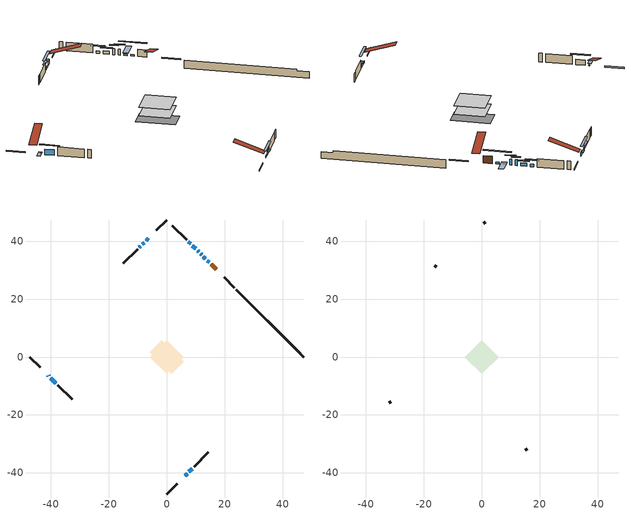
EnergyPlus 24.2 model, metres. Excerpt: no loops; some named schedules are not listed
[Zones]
conditioned space
 floor adiabatic (AdiabaticFloorConstruction): -5.79,0 0,5.79 5.79,0 0,-5.79 z0.61
 floor foundation (Slab1 construction): -5.82,1.71 -1.71,5.82 5.82,-1.71 1.71,-5.82 z-1.73
 wall outside (RimJoist1 construction): 0,-47.3 3.56,-43.74 / -47.3,0 -43.74,-3.56 / 0,47.3 -3.56,43.74 / 23.37,23.93 19.81,27.49 z0.61:0.91
 wall outside (AdiabaticWallConstruction 1): 17.01,30.29 15.29,32.01 z0.61:2.64
 wall outside (AdiabaticWallConstruction): -40.95,-6.36 -40.69,-6.61 z0.61:0.96; -6.36,40.94 -7.13,40.17 z0.61:1.65; 6.36,-40.94 7.01,-40.29 / 14.64,32.67 13.99,33.32 / 13.33,33.97 12.68,34.62 / -7.79,39.52 -8.44,38.87 z0.61:1.07; -9.09,38.21 -9.42,37.89 z0.61:1.53; 12.03,35.27 11.67,35.64 / 11.01,36.29 10.65,36.65 z0.61:2.24; -40.04,-7.27 -38.26,-9.04 z0.61:2.11; 7.66,-39.64 8.8,-38.51 / 10,37.31 8.86,38.44 z0.61:1.45; 8.21,39.1 7.5,39.8 z0.61:1.3
 wall outside (Wall1 construction): 9.45,-37.85 14.38,-32.92 / -37.6,-9.7 -32.68,-14.63 / -10.07,37.23 -15,32.3 / 6.85,40.45 1.92,45.38 z0.61:3.05
 wall foundation (FoundationWall1 construction): 24.03,23.28,-1.73 24.03,23.28,0.61 44.98,2.33,0.61 44.98,2.33,0.1 47.3,0,0.1 47.3,0,-1.73
 window (WindowConstruction 5): -40.94,-6.36 -40.7,-6.61 z0.61:0.96
 window (WindowConstruction 4): -6.36,40.94 -7.13,40.17 z0.61:1.65
 window (WindowConstruction 9): 6.36,-40.94 7.01,-40.3 z0.61:1.07
 window (WindowConstruction 10): 14.64,32.67 13.99,33.32 z0.61:1.07
 window (WindowConstruction 11): 13.33,33.97 12.69,34.62 z0.61:1.07
 window (WindowConstruction 12): -7.79,39.51 -8.44,38.87 z0.61:1.07
 window (WindowConstruction 6): -9.09,38.21 -9.42,37.89 z0.61:1.52
 window (WindowConstruction 7): 12.03,35.28 11.67,35.64 z0.61:2.23
 window (WindowConstruction 8): 11.01,36.29 10.65,36.65 z0.61:2.23
 window (WindowConstruction): -40.04,-7.27 -38.26,-9.04 z0.61:2.11
 window (WindowConstruction 1): 7.66,-39.64 8.8,-38.51 z0.61:1.45
 window (WindowConstruction 2): 9.99,37.31 8.86,38.44 z0.61:1.45
 window (WindowConstruction 3): 8.21,39.1 7.51,39.8 z0.61:1.3
 door (Door): 17.01,30.29 15.29,32.01 z0.61:2.64
 ceiling adiabatic (AdiabaticFloorConstruction): 0,-5.79 5.79,0 0,5.79 -5.79,0 z0.61
attic - vented
 floor to conditioned space (Floor1 construction Reversed): -5.79,0 0,5.79 5.79,0 0,-5.79 z3.05
 wall outside (Wall2 construction): 15.04,-32.27 15.65,-31.66 / -32.02,-15.28 -31.41,-15.89 / -15.66,31.65 -16.27,31.04 / 1.27,46.04 0.66,46.65 z0.61:3.05
 roof outside (Roof1 construction): 5.7,-41.6,3.05 0.06,-35.96,5.71 -1.42,-37.45,5.71 4.22,-43.09,3.05; -41.6,-5.7,3.05 -35.96,-0.06,5.71 -37.45,1.42,5.71 -43.09,-4.22,3.05; -5.7,41.6,3.05 -0.06,35.96,5.71 1.42,37.45,5.71 -4.22,43.09,3.05; 17.67,29.64,3.05 12.03,24,5.71 13.51,22.51,5.71 19.15,28.15,3.05
shading: -40.48,-6.82 -41.15,-6.15 -43.09,-8.09 -42.42,-8.76 z1.26; -7.24,40.07 -6.26,41.05 -6.69,41.48 -7.67,40.5 z1.8; 8.95,-38.36 4.42,-42.88 4.85,-43.31 9.38,-38.79 z3.81; 11.62,35.68 17,30.3 17.44,30.73 12.05,36.11 z4.42; 12.47,34.83 13.54,33.76 16.77,36.99 15.7,38.06 z1.37; -10.37,36.93 -5.85,41.45 -6.28,41.88 -10.8,37.36 z3.81; -10.17,37.13 -8.34,38.97 -8.77,39.4 -10.6,37.56 z2.59; 10.81,36.5 12.89,34.41 13.32,34.84 11.24,36.93 z3.45; 10.01,37.3 11.66,35.65 12.09,36.08 10.44,37.73 z3.15; -37.29,-10.01 -41.01,-6.3 -41.44,-6.73 -37.72,-10.44 z3.48; 8.9,-38.4 7.56,-39.74 7.99,-40.18 9.33,-38.83 z1.6; 8.33,38.98 10.53,36.77 10.96,37.2 8.76,39.41 z2.21; 6.54,40.77 9.17,38.13 9.6,38.56 6.97,41.2 z2.66
[Building]
Building 1: Terrain=Suburbs
[Site:Location]
Edmonton Intl AP_AB: Latitude {deg}=53.31; Longitude {deg}=-113.58; Time Zone {hr}=-7; Elevation {m}=723; Keep Site Location Information=Yes
[Site:GroundTemperature:Shallow]
-1.56185, -3.61833, -3.78302, -2.80711, 1.11059, 5.01004, 8.39065, 10.5322, 10.7141, 8.97234, 5.67794, 1.89811
[Site:WaterMainsTemperature]
Calculation Method=Schedule; Temperature Schedule=mains temperature schedule
[Material] Roughness=Rough; Thermal Absorptance=0.9
Name | Thickness {m} | Conductivity {W/m-K} | Density {kg/m3} | Specific Heat {J/kg-K} | Solar Absorptance | Visible Absorptance
asphalt or fiberglass shingles | 0.00635 | 0.162714 | 1121.4 | 1465.45 | 0.4 | 0.4
ceiling loosefill ins | 0.0846667 | 0.0480833 | 16.02 | 1046.75 | 0.7 | 0.7
ceiling stud and cavity | 0.1397 | 0.106636 | 65.682 | 1177.47 | 0.7 | 0.7
concrete 4.0 in. | 0.1016 | 1.803125 | 2242.8 | 837.4 | 0.7 | 0.7
concrete 8.0 in. | 0.2032 | 1.803125 | 2242.8 | 837.4 | 0.7 | 0.7
door material | 0.04445 | 0.0451087 | 512.64 | 1214.23 | 0.7 | 0.7
exterior vertical ins | 0.0451399 | 0.029427 | 32.04 | 1214.23 | 0.7 | 0.7
floor covering | 0.0127 | 0.0433444 | 54.468 | 1339.84 | 0.6 | 0.6
floor rigid ins; wall rigid ins | 0.512978 | 0.029427 | 32.04 | 1214.23 | 0.7 | 0.7
floor stud and cavity | 0.1397 | 1.75129 | 37.0049 | 1207.88 | 0.7 | 0.7
furniture material conditioned space 1 | 0.1524 | 0.115458 | 640.8 | 1214.23 | 0.6 | 0.6
gypsum board | 0.0127 | 0.160291 | 801 | 837.4 | 0.6 | 0.6
gypsum board 1 | 0.0127 | 0.160291 | 801 | 837.4 | 0.7 | 0.7
osb sheathing 0.5 in. | 0.0127 | 0.115458 | 512.64 | 1214.23 | 0.7 | 0.7
osb sheathing 0.75 in. | 0.01905 | 0.115458 | 512.64 | 1214.23 | 0.7 | 0.7
rim joist stud and cavity | 0.0508 | 24.0425 | 6.31874 | 1174.65 | 0.6 | 0.6
wall stud and cavity | 0.1397 | 0.0935595 | 139.0536 | 1170.24 | 0.7 | 0.7
wall stud and cavity 1 | 0.0889 | 6.1454 | 50.32683 | 1063.81 | 0.6 | 0.6
wall stud and cavity 2 | 0.0889 | 0.380278 | 52.3479 | 1209.89 | 0.7 | 0.7
wall stud and cavity 3 | 0.0889 | 0.391764 | 83.0341 | 1211.67 | 0.7 | 0.7
wood siding | 0.0254 | 0.102417 | 544.68 | 1172.36 | 0.4 | 0.4
wood siding 1 | 0.00254 | 0.102417 | 544.68 | 1172.36 | 0.4 | 0.4
wood siding 2; wood siding 3; wood siding 4 | 0.0254 | 0.102417 | 544.68 | 1172.36 | 0.7 | 0.7
[WindowMaterial:SimpleGlazingSystem]
Name | U-Factor {W/m2-K} | Solar Heat Gain Coefficient
WindowMaterial | 1.38941 | 0.55
WindowMaterial 1 | 1.51205 | 0.49
WindowMaterial 2 | 1.60631 | 0.44
WindowMaterial 3 | 1.5183 | 0.49
WindowMaterial 4 | 2.13266 | 0.43
WindowMaterial 5 | 2.15764 | 0.43
WindowMaterial 6 | 1.96232 | 0.57
WindowMaterial 7 | 2.23884 | 0.39
[Construction]
AdiabaticFloorConstruction: floor stud and cavity, floor rigid ins, osb sheathing 0.75 in., floor covering
AdiabaticWallConstruction: wood siding 3, wall rigid ins, wall stud and cavity 2, gypsum board
AdiabaticWallConstruction 1: wood siding 4, wall rigid ins, wall stud and cavity 2, gypsum board
Door: door material
Floor1 construction Reversed: gypsum board, ceiling stud and cavity, ceiling loosefill ins
FoundationWall1 construction: concrete 8.0 in., gypsum board 1
furniture construction conditioned space 1: furniture material conditioned space 1
PartitionWallConstruction: gypsum board, wall stud and cavity 3, gypsum board
RimJoist1 construction: wood siding 2, rim joist stud and cavity
Roof1 construction: asphalt or fiberglass shingles
Slab1 construction: concrete 4.0 in.
Wall1 construction: wood siding, osb sheathing 0.5 in., wall stud and cavity, gypsum board
Wall2 construction: wood siding 1, wall stud and cavity 1
WindowConstruction: WindowMaterial
WindowConstruction 1; WindowConstruction 2: WindowMaterial 1
WindowConstruction 10; WindowConstruction 11; WindowConstruction 12; WindowConstruction 9: WindowMaterial 7
WindowConstruction 3: WindowMaterial 2
WindowConstruction 4: WindowMaterial 3
WindowConstruction 5: WindowMaterial 4
WindowConstruction 6: WindowMaterial 5
WindowConstruction 7; WindowConstruction 8: WindowMaterial 6
[Zone] Multiplier=1; Part of Total Floor Area=Yes
Name | Volume {m3}
attic - vented | 28.956
conditioned space | 320.5
[Space]
Name | Zone | Volume {m3}
attic - vented 1 | attic - vented | 28.956
conditioned space 1 | conditioned space | 320.5
[ZoneInfiltration:EffectiveLeakageArea]
infil attic - vented 1: Zone or Space=attic - vented 1; Schedule=Always On Discrete; Effective Air Leakage Area {cm2}=2333.22; Stack Coefficient=0.000354472; Wind Coefficient=1.27207e-05
[ZoneMixing]
whole house fan mix: Zone or Space=attic - vented; Schedule=Always On Continuous; Design Flow Rate Calculation Method=Flow/Zone; Design Flow Rate {m3/s}=0; Source Zone or Space=conditioned space
[SurfaceProperty:ExposedFoundationPerimeter]
Slab1: Exposed Perimeter Calculation Method=TotalExposedPerimeter; Total Exposed Perimeter {m}=32.918
[InternalMass] Zone or ZoneList=conditioned space; Space or SpaceList=conditioned space 1
Name | Construction | Surface Area {m2}
furniture mass conditioned space 1 | furniture construction conditioned space 1 | 51.6002
partition wall mass | PartitionWallConstruction | 129.001
[Lights]
interior lighting: Zone or ZoneList or Space or SpaceList=conditioned space 1; Schedule=interior lighting schedule; Design Level Calculation Method=LightingLevel; Lighting Level {W}=343.2; Return Air Fraction=0; Fraction Radiant=0.6; Fraction Visible=0.2; Fraction Replaceable=1
[People]
occupants: Zone or ZoneList or Space or SpaceList=conditioned space 1; Number of People Schedule=occupants schedule; Number of People Calculation Method=People; Number of People=3; Fraction Radiant=0.314171; Sensible Heat Fraction=0.56303; Activity Level Schedule=occupants activity schedule; Carbon Dioxide Generation Rate {m3/s-W}=0; Enable ASHRAE 55 Comfort Warnings=No; Mean Radiant Temperature Calculation Type=EnclosureAveraged
[ElectricEquipment] Zone or ZoneList or Space or SpaceList=conditioned space 1; Design Level Calculation Method=EquipmentLevel
Name | Schedule | Design Level {W} | Fraction Latent | Fraction Radiant | Fraction Lost
clothes dryer | clothes dryer schedule | 140.772 | 0.015 | 0.081 | 0.85
clothes washer | clothes washer schedule | 32.1985 | 0.03 | 0.162 | 0.7
cooking range | cooking range schedule | 215.147 | 0.08 | 0.432 | 0.2
dishwasher | dishwasher schedule | 66.8632 | 0.3 | 0.18 | 0.4
fridge | fridge schedule | 72.9452 | 0 | 0.6 | 0
mech vent bath fan 0 | mech vent bath fan 0 schedule | 50.2 | 0 | 0 | 1
mech vent bath fan 1 | mech vent bath fan 1 schedule | 50.2 | 0 | 0 | 1
mech vent house fan | mech vent house fan schedule | 32.9333 | 0 | 0 | 1
mech vent house fan cfis | mech vent house fan cfis schedule | 0 | 0 | 0 | 0
misc plug loads | misc plug loads schedule | 494.7 | 0.045 | 0.513 | 0.1
whole house fan | Always On Discrete | 0 | 0 | 0 | 1
[OtherEquipment] Zone or ZoneList or Space or SpaceList=conditioned space 1; Design Level Calculation Method=EquipmentLevel
Name | Fuel Type | Schedule | Design Level {W} | Fraction Latent | Fraction Radiant | Fraction Lost
clothes dryer 1 | Electricity | clothes dryer schedule | 0 | 0.015 | 0.081 | 0.85
cooking range 1 | Electricity | cooking range schedule | 0 | 0.08 | 0.432 | 0.2
general water use latent | None | general water use schedule | 62.594 | 1 | 0 | 0
general water use sensible | None | general water use schedule | -61.6891 | 0 | 0.6 | 0
mech vent house fan latent load | None | Always On Discrete | 0 | 1 | 0 | 0
mech vent house fan sensible load | None | Always On Discrete | 0 | 0 | 0 | 0
water heater energy adjustment1 | NaturalGas | Always On Discrete | 0.01 | 0 | 0 | 1
[ZoneInfiltration:DesignFlowRate] Zone or ZoneList or Space or SpaceList=conditioned space 1; Schedule=Always On Discrete; Design Flow Rate Calculation Method=Flow/Zone; Design Flow Rate {m3/s}=0
infil flow; natural vent flow; whole house fan flow
[Foundation:Kiva]
Foundation Kiva 1: Initial Indoor Air Temperature {C}=18; Wall Height Above Grade {m}=0.609996; Wall Depth Below Slab {m}=0.2032; Custom Block Material Name 1=exterior vertical ins; Custom Block Depth 1 {m}=2.34001; Custom Block X Position 1 {m}=0.2159; Custom Block Z Position 1 {m}=0
[Foundation:Kiva:Settings]
Soil Conductivity {W/m-K}=0.849921; Soil Density {kg/m3}=1842.3; Soil Specific Heat {J/kg-K}=418.7; Ground Solar Absorptivity=0.9; Ground Thermal Absorptivity=0.9; Ground Surface Roughness {m}=0.03; Far-Field Width {m}=40; Deep-Ground Boundary Condition=ZeroFlux; Deep-Ground Depth {m}=40; Minimum Cell Dimension {m}=0.2; Maximum Cell Growth Coefficient=3; Simulation Timestep=Timestep
[Exterior:Lights]
exterior lighting: Schedule=exterior lighting schedule; Design Level {W}=75.6
[Schedule:Constant]
Name | Hourly Value
Always On Continuous; mech vent house fan schedule; mech vent house fan cfis schedule; Always On Discrete | 1
occupants activity schedule | 117.228
fridge schedule | 0
[Schedule:Week:Daily]
interior lighting schedule Week Rule - Jan1-Jan27: interior lighting schedule day, interior lighting schedule day, interior lighting schedule day, interior lighting schedule day, interior lighting schedule day, interior lighting schedule day, interior lighting schedule day, interior lighting schedule default day, interior lighting schedule default day, interior lighting schedule default day, interior lighting schedule default day, interior lighting schedule default day
interior lighting schedule Week Rule - Jan28-Feb3: interior lighting schedule day, interior lighting schedule day, interior lighting schedule day, interior lighting schedule day, interior lighting schedule day 1, interior lighting schedule day 1, interior lighting schedule day 1, interior lighting schedule default day, interior lighting schedule default day, interior lighting schedule default day, interior lighting schedule default day, interior lighting schedule default day
interior lighting schedule Week Rule - Feb4-Feb24: interior lighting schedule day 1, interior lighting schedule day 1, interior lighting schedule day 1, interior lighting schedule day 1, interior lighting schedule day 1, interior lighting schedule day 1, interior lighting schedule day 1, interior lighting schedule default day, interior lighting schedule default day, interior lighting schedule default day, interior lighting schedule default day, interior lighting schedule default day
interior lighting schedule Week Rule - Feb25-Mar3: interior lighting schedule day 1, interior lighting schedule day 1, interior lighting schedule day 1, interior lighting schedule day 1, interior lighting schedule day 2, interior lighting schedule day 2, interior lighting schedule day 2, interior lighting schedule default day, interior lighting schedule default day, interior lighting schedule default day, interior lighting schedule default day, interior lighting schedule default day
interior lighting schedule Week Rule - Mar4-Mar31: interior lighting schedule day 2, interior lighting schedule day 2, interior lighting schedule day 2, interior lighting schedule day 2, interior lighting schedule day 2, interior lighting schedule day 2, interior lighting schedule day 2, interior lighting schedule default day, interior lighting schedule default day, interior lighting schedule default day, interior lighting schedule default day, interior lighting schedule default day
interior lighting schedule Week Rule - Apr1-Apr28: interior lighting schedule day 3, interior lighting schedule day 3, interior lighting schedule day 3, interior lighting schedule day 3, interior lighting schedule day 3, interior lighting schedule day 3, interior lighting schedule day 3, interior lighting schedule default day, interior lighting schedule default day, interior lighting schedule default day, interior lighting schedule default day, interior lighting schedule default day
interior lighting schedule Week Rule - Apr29-May5: interior lighting schedule day 3, interior lighting schedule day 3, interior lighting schedule day 4, interior lighting schedule day 4, interior lighting schedule day 4, interior lighting schedule day 4, interior lighting schedule day 4, interior lighting schedule default day, interior lighting schedule default day, interior lighting schedule default day, interior lighting schedule default day, interior lighting schedule default day
interior lighting schedule Week Rule - May6-May26: interior lighting schedule day 4, interior lighting schedule day 4, interior lighting schedule day 4, interior lighting schedule day 4, interior lighting schedule day 4, interior lighting schedule day 4, interior lighting schedule day 4, interior lighting schedule default day, interior lighting schedule default day, interior lighting schedule default day, interior lighting schedule default day, interior lighting schedule default day
interior lighting schedule Week Rule - May27-Jun2: interior lighting schedule day 4, interior lighting schedule day 4, interior lighting schedule day 4, interior lighting schedule day 4, interior lighting schedule day 4, interior lighting schedule day 5, interior lighting schedule day 5, interior lighting schedule default day, interior lighting schedule default day, interior lighting schedule default day, interior lighting schedule default day, interior lighting schedule default day
interior lighting schedule Week Rule - Jun3-Jun30: interior lighting schedule day 5, interior lighting schedule day 5, interior lighting schedule day 5, interior lighting schedule day 5, interior lighting schedule day 5, interior lighting schedule day 5, interior lighting schedule day 5, interior lighting schedule default day, interior lighting schedule default day, interior lighting schedule default day, interior lighting schedule default day, interior lighting schedule default day
interior lighting schedule Week Rule - Jul1-Jul28: interior lighting schedule day 6, interior lighting schedule day 6, interior lighting schedule day 6, interior lighting schedule day 6, interior lighting schedule day 6, interior lighting schedule day 6, interior lighting schedule day 6, interior lighting schedule default day, interior lighting schedule default day, interior lighting schedule default day, interior lighting schedule default day, interior lighting schedule default day
interior lighting schedule Week Rule - Jul29-Aug4: interior lighting schedule day 6, interior lighting schedule day 6, interior lighting schedule day 6, interior lighting schedule day 7, interior lighting schedule day 7, interior lighting schedule day 7, interior lighting schedule day 7, interior lighting schedule default day, interior lighting schedule default day, interior lighting schedule default day, interior lighting schedule default day, interior lighting schedule default day
interior lighting schedule Week Rule - Aug5-Aug25: interior lighting schedule day 7, interior lighting schedule day 7, interior lighting schedule day 7, interior lighting schedule day 7, interior lighting schedule day 7, interior lighting schedule day 7, interior lighting schedule day 7, interior lighting schedule default day, interior lighting schedule default day, interior lighting schedule default day, interior lighting schedule default day, interior lighting schedule default day
interior lighting schedule Week Rule - Aug26-Sep1: interior lighting schedule day 7, interior lighting schedule day 7, interior lighting schedule day 7, interior lighting schedule day 7, interior lighting schedule day 7, interior lighting schedule day 7, interior lighting schedule day 8, interior lighting schedule default day, interior lighting schedule default day, interior lighting schedule default day, interior lighting schedule default day, interior lighting schedule default day
interior lighting schedule Week Rule - Sep2-Sep29: interior lighting schedule day 8, interior lighting schedule day 8, interior lighting schedule day 8, interior lighting schedule day 8, interior lighting schedule day 8, interior lighting schedule day 8, interior lighting schedule day 8, interior lighting schedule default day, interior lighting schedule default day, interior lighting schedule default day, interior lighting schedule default day, interior lighting schedule default day
interior lighting schedule Week Rule - Sep30-Oct6: interior lighting schedule day 8, interior lighting schedule day 9, interior lighting schedule day 9, interior lighting schedule day 9, interior lighting schedule day 9, interior lighting schedule day 9, interior lighting schedule day 9, interior lighting schedule default day, interior lighting schedule default day, interior lighting schedule default day, interior lighting schedule default day, interior lighting schedule default day
interior lighting schedule Week Rule - Oct7-Oct27: interior lighting schedule day 9, interior lighting schedule day 9, interior lighting schedule day 9, interior lighting schedule day 9, interior lighting schedule day 9, interior lighting schedule day 9, interior lighting schedule day 9, interior lighting schedule default day, interior lighting schedule default day, interior lighting schedule default day, interior lighting schedule default day, interior lighting schedule default day
interior lighting schedule Week Rule - Oct28-Nov3: interior lighting schedule day 9, interior lighting schedule day 9, interior lighting schedule day 9, interior lighting schedule day 9, interior lighting schedule day 10, interior lighting schedule day 10, interior lighting schedule day 10, interior lighting schedule default day, interior lighting schedule default day, interior lighting schedule default day, interior lighting schedule default day, interior lighting schedule default day
interior lighting schedule Week Rule - Nov4-Nov24: interior lighting schedule day 10, interior lighting schedule day 10, interior lighting schedule day 10, interior lighting schedule day 10, interior lighting schedule day 10, interior lighting schedule day 10, interior lighting schedule day 10, interior lighting schedule default day, interior lighting schedule default day, interior lighting schedule default day, interior lighting schedule default day, interior lighting schedule default day
interior lighting schedule Week Rule - Nov25-Dec1: interior lighting schedule day 10, interior lighting schedule day 10, interior lighting schedule day 10, interior lighting schedule day 10, interior lighting schedule day 10, interior lighting schedule day 10, interior lighting schedule day 11, interior lighting schedule default day, interior lighting schedule default day, interior lighting schedule default day, interior lighting schedule default day, interior lighting schedule default day
interior lighting schedule Week Rule - Dec2-Dec31: interior lighting schedule day 11, interior lighting schedule day 11, interior lighting schedule day 11, interior lighting schedule day 11, interior lighting schedule day 11, interior lighting schedule day 11, interior lighting schedule day 11, interior lighting schedule default day, interior lighting schedule default day, interior lighting schedule default day, interior lighting schedule default day, interior lighting schedule default day
occupants schedule Week Rule - Jan1-Dec31: occupants schedule day, occupants schedule day, occupants schedule day, occupants schedule day, occupants schedule day, occupants schedule day, occupants schedule day, occupants schedule default day, occupants schedule default day, occupants schedule default day, occupants schedule default day, occupants schedule default day
clothes dryer schedule Week Rule - Jan1-Dec31: clothes dryer schedule day, clothes dryer schedule day, clothes dryer schedule day, clothes dryer schedule day, clothes dryer schedule day, clothes dryer schedule day, clothes dryer schedule day, clothes dryer schedule default day, clothes dryer schedule default day, clothes dryer schedule default day, clothes dryer schedule default day, clothes dryer schedule default day
clothes washer schedule Week Rule - Jan1-Dec31: clothes washer schedule day, clothes washer schedule day, clothes washer schedule day, clothes washer schedule day, clothes washer schedule day, clothes washer schedule day, clothes washer schedule day, clothes washer schedule default day, clothes washer schedule default day, clothes washer schedule default day, clothes washer schedule default day, clothes washer schedule default day
cooking range schedule Week Rule - Jan1-Dec31: cooking range schedule day, cooking range schedule day, cooking range schedule day, cooking range schedule day, cooking range schedule day, cooking range schedule day, cooking range schedule day, cooking range schedule default day, cooking range schedule default day, cooking range schedule default day, cooking range schedule default day, cooking range schedule default day
dishwasher schedule Week Rule - Jan1-Dec31: dishwasher schedule day, dishwasher schedule day, dishwasher schedule day, dishwasher schedule day, dishwasher schedule day, dishwasher schedule day, dishwasher schedule day, dishwasher schedule default day, dishwasher schedule default day, dishwasher schedule default day, dishwasher schedule default day, dishwasher schedule default day
mech vent bath fan 0 schedule Week Rule - Jan1-Dec31: mech vent bath fan 0 schedule day, mech vent bath fan 0 schedule day, mech vent bath fan 0 schedule day, mech vent bath fan 0 schedule day, mech vent bath fan 0 schedule day, mech vent bath fan 0 schedule day, mech vent bath fan 0 schedule day, mech vent bath fan 0 schedule default day, mech vent bath fan 0 schedule default day, mech vent bath fan 0 schedule default day, mech vent bath fan 0 schedule default day, mech vent bath fan 0 schedule default day
mech vent bath fan 1 schedule Week Rule - Jan1-Dec31: mech vent bath fan 1 schedule day, mech vent bath fan 1 schedule day, mech vent bath fan 1 schedule day, mech vent bath fan 1 schedule day, mech vent bath fan 1 schedule day, mech vent bath fan 1 schedule day, mech vent bath fan 1 schedule day, mech vent bath fan 1 schedule default day, mech vent bath fan 1 schedule default day, mech vent bath fan 1 schedule default day, mech vent bath fan 1 schedule default day, mech vent bath fan 1 schedule default day
misc plug loads schedule Week Rule - Jan1-Dec31: misc plug loads schedule day, misc plug loads schedule day, misc plug loads schedule day, misc plug loads schedule day, misc plug loads schedule day, misc plug loads schedule day, misc plug loads schedule day, misc plug loads schedule default day, misc plug loads schedule default day, misc plug loads schedule default day, misc plug loads schedule default day, misc plug loads schedule default day
general water use schedule Week Rule - Jan1-Dec31: general water use schedule day, general water use schedule day, general water use schedule day, general water use schedule day, general water use schedule day, general water use schedule day, general water use schedule day, general water use schedule default day, general water use schedule default day, general water use schedule default day, general water use schedule default day, general water use schedule default day
exterior lighting schedule Week Rule - Jan1-Jan27: exterior lighting schedule day, exterior lighting schedule day, exterior lighting schedule day, exterior lighting schedule day, exterior lighting schedule day, exterior lighting schedule day, exterior lighting schedule day, exterior lighting schedule default day, exterior lighting schedule default day, exterior lighting schedule default day, exterior lighting schedule default day, exterior lighting schedule default day
exterior lighting schedule Week Rule - Jan28-Feb3: exterior lighting schedule day, exterior lighting schedule day, exterior lighting schedule day, exterior lighting schedule day, exterior lighting schedule day 1, exterior lighting schedule day 1, exterior lighting schedule day 1, exterior lighting schedule default day, exterior lighting schedule default day, exterior lighting schedule default day, exterior lighting schedule default day, exterior lighting schedule default day
exterior lighting schedule Week Rule - Feb4-Feb24: exterior lighting schedule day 1, exterior lighting schedule day 1, exterior lighting schedule day 1, exterior lighting schedule day 1, exterior lighting schedule day 1, exterior lighting schedule day 1, exterior lighting schedule day 1, exterior lighting schedule default day, exterior lighting schedule default day, exterior lighting schedule default day, exterior lighting schedule default day, exterior lighting schedule default day
exterior lighting schedule Week Rule - Feb25-Mar3: exterior lighting schedule day 1, exterior lighting schedule day 1, exterior lighting schedule day 1, exterior lighting schedule day 1, exterior lighting schedule day 2, exterior lighting schedule day 2, exterior lighting schedule day 2, exterior lighting schedule default day, exterior lighting schedule default day, exterior lighting schedule default day, exterior lighting schedule default day, exterior lighting schedule default day
exterior lighting schedule Week Rule - Mar4-Mar31: exterior lighting schedule day 2, exterior lighting schedule day 2, exterior lighting schedule day 2, exterior lighting schedule day 2, exterior lighting schedule day 2, exterior lighting schedule day 2, exterior lighting schedule day 2, exterior lighting schedule default day, exterior lighting schedule default day, exterior lighting schedule default day, exterior lighting schedule default day, exterior lighting schedule default day
exterior lighting schedule Week Rule - Apr1-Apr28: exterior lighting schedule day 3, exterior lighting schedule day 3, exterior lighting schedule day 3, exterior lighting schedule day 3, exterior lighting schedule day 3, exterior lighting schedule day 3, exterior lighting schedule day 3, exterior lighting schedule default day, exterior lighting schedule default day, exterior lighting schedule default day, exterior lighting schedule default day, exterior lighting schedule default day
exterior lighting schedule Week Rule - Apr29-May5: exterior lighting schedule day 3, exterior lighting schedule day 3, exterior lighting schedule day 4, exterior lighting schedule day 4, exterior lighting schedule day 4, exterior lighting schedule day 4, exterior lighting schedule day 4, exterior lighting schedule default day, exterior lighting schedule default day, exterior lighting schedule default day, exterior lighting schedule default day, exterior lighting schedule default day
exterior lighting schedule Week Rule - May6-May26: exterior lighting schedule day 4, exterior lighting schedule day 4, exterior lighting schedule day 4, exterior lighting schedule day 4, exterior lighting schedule day 4, exterior lighting schedule day 4, exterior lighting schedule day 4, exterior lighting schedule default day, exterior lighting schedule default day, exterior lighting schedule default day, exterior lighting schedule default day, exterior lighting schedule default day
exterior lighting schedule Week Rule - May27-Jun2: exterior lighting schedule day 4, exterior lighting schedule day 4, exterior lighting schedule day 4, exterior lighting schedule day 4, exterior lighting schedule day 4, exterior lighting schedule day 5, exterior lighting schedule day 5, exterior lighting schedule default day, exterior lighting schedule default day, exterior lighting schedule default day, exterior lighting schedule default day, exterior lighting schedule default day
exterior lighting schedule Week Rule - Jun3-Jun30: exterior lighting schedule day 5, exterior lighting schedule day 5, exterior lighting schedule day 5, exterior lighting schedule day 5, exterior lighting schedule day 5, exterior lighting schedule day 5, exterior lighting schedule day 5, exterior lighting schedule default day, exterior lighting schedule default day, exterior lighting schedule default day, exterior lighting schedule default day, exterior lighting schedule default day
exterior lighting schedule Week Rule - Jul1-Jul28: exterior lighting schedule day 6, exterior lighting schedule day 6, exterior lighting schedule day 6, exterior lighting schedule day 6, exterior lighting schedule day 6, exterior lighting schedule day 6, exterior lighting schedule day 6, exterior lighting schedule default day, exterior lighting schedule default day, exterior lighting schedule default day, exterior lighting schedule default day, exterior lighting schedule default day
exterior lighting schedule Week Rule - Jul29-Aug4: exterior lighting schedule day 6, exterior lighting schedule day 6, exterior lighting schedule day 6, exterior lighting schedule day 7, exterior lighting schedule day 7, exterior lighting schedule day 7, exterior lighting schedule day 7, exterior lighting schedule default day, exterior lighting schedule default day, exterior lighting schedule default day, exterior lighting schedule default day, exterior lighting schedule default day
exterior lighting schedule Week Rule - Aug5-Aug25: exterior lighting schedule day 7, exterior lighting schedule day 7, exterior lighting schedule day 7, exterior lighting schedule day 7, exterior lighting schedule day 7, exterior lighting schedule day 7, exterior lighting schedule day 7, exterior lighting schedule default day, exterior lighting schedule default day, exterior lighting schedule default day, exterior lighting schedule default day, exterior lighting schedule default day
exterior lighting schedule Week Rule - Aug26-Sep1: exterior lighting schedule day 7, exterior lighting schedule day 7, exterior lighting schedule day 7, exterior lighting schedule day 7, exterior lighting schedule day 7, exterior lighting schedule day 7, exterior lighting schedule day 8, exterior lighting schedule default day, exterior lighting schedule default day, exterior lighting schedule default day, exterior lighting schedule default day, exterior lighting schedule default day
exterior lighting schedule Week Rule - Sep2-Sep29: exterior lighting schedule day 8, exterior lighting schedule day 8, exterior lighting schedule day 8, exterior lighting schedule day 8, exterior lighting schedule day 8, exterior lighting schedule day 8, exterior lighting schedule day 8, exterior lighting schedule default day, exterior lighting schedule default day, exterior lighting schedule default day, exterior lighting schedule default day, exterior lighting schedule default day
exterior lighting schedule Week Rule - Sep30-Oct6: exterior lighting schedule day 8, exterior lighting schedule day 9, exterior lighting schedule day 9, exterior lighting schedule day 9, exterior lighting schedule day 9, exterior lighting schedule day 9, exterior lighting schedule day 9, exterior lighting schedule default day, exterior lighting schedule default day, exterior lighting schedule default day, exterior lighting schedule default day, exterior lighting schedule default day
exterior lighting schedule Week Rule - Oct7-Oct27: exterior lighting schedule day 9, exterior lighting schedule day 9, exterior lighting schedule day 9, exterior lighting schedule day 9, exterior lighting schedule day 9, exterior lighting schedule day 9, exterior lighting schedule day 9, exterior lighting schedule default day, exterior lighting schedule default day, exterior lighting schedule default day, exterior lighting schedule default day, exterior lighting schedule default day
exterior lighting schedule Week Rule - Oct28-Nov3: exterior lighting schedule day 9, exterior lighting schedule day 9, exterior lighting schedule day 9, exterior lighting schedule day 9, exterior lighting schedule day 10, exterior lighting schedule day 10, exterior lighting schedule day 10, exterior lighting schedule default day, exterior lighting schedule default day, exterior lighting schedule default day, exterior lighting schedule default day, exterior lighting schedule default day
exterior lighting schedule Week Rule - Nov4-Nov24: exterior lighting schedule day 10, exterior lighting schedule day 10, exterior lighting schedule day 10, exterior lighting schedule day 10, exterior lighting schedule day 10, exterior lighting schedule day 10, exterior lighting schedule day 10, exterior lighting schedule default day, exterior lighting schedule default day, exterior lighting schedule default day, exterior lighting schedule default day, exterior lighting schedule default day
exterior lighting schedule Week Rule - Nov25-Dec1: exterior lighting schedule day 10, exterior lighting schedule day 10, exterior lighting schedule day 10, exterior lighting schedule day 10, exterior lighting schedule day 10, exterior lighting schedule day 10, exterior lighting schedule day 11, exterior lighting schedule default day, exterior lighting schedule default day, exterior lighting schedule default day, exterior lighting schedule default day, exterior lighting schedule default day
exterior lighting schedule Week Rule - Dec2-Dec31: exterior lighting schedule day 11, exterior lighting schedule day 11, exterior lighting schedule day 11, exterior lighting schedule day 11, exterior lighting schedule day 11, exterior lighting schedule day 11, exterior lighting schedule day 11, exterior lighting schedule default day, exterior lighting schedule default day, exterior lighting schedule default day, exterior lighting schedule default day, exterior lighting schedule default day
[Schedule:Year]
interior lighting schedule: interior lighting schedule Week Rule - Jan1-Jan27, 1, 1, 1, 27, interior lighting schedule Week Rule - Jan28-Feb3, 1, 28, 2, 3, interior lighting schedule Week Rule - Feb4-Feb24, 2, 4, 2, 24, interior lighting schedule Week Rule - Feb25-Mar3, 2, 25, 3, 3, interior lighting schedule Week Rule - Mar4-Mar31, 3, 4, 3, 31, interior lighting schedule Week Rule - Apr1-Apr28, 4, 1, 4, 28, interior lighting schedule Week Rule - Apr29-May5, 4, 29, 5, 5, interior lighting schedule Week Rule - May6-May26, 5, 6, 5, 26, interior lighting schedule Week Rule - May27-Jun2, 5, 27, 6, 2, interior lighting schedule Week Rule - Jun3-Jun30, 6, 3, 6, 30, interior lighting schedule Week Rule - Jul1-Jul28, 7, 1, 7, 28, interior lighting schedule Week Rule - Jul29-Aug4, 7, 29, 8, 4, interior lighting schedule Week Rule - Aug5-Aug25, 8, 5, 8, 25, interior lighting schedule Week Rule - Aug26-Sep1, 8, 26, 9, 1, interior lighting schedule Week Rule - Sep2-Sep29, 9, 2, 9, 29, interior lighting schedule Week Rule - Sep30-Oct6, 9, 30, 10, 6, interior lighting schedule Week Rule - Oct7-Oct27, 10, 7, 10, 27, interior lighting schedule Week Rule - Oct28-Nov3, 10, 28, 11, 3, interior lighting schedule Week Rule - Nov4-Nov24, 11, 4, 11, 24, interior lighting schedule Week Rule - Nov25-Dec1, 11, 25, 12, 1, interior lighting schedule Week Rule - Dec2-Dec31, 12, 2, 12, 31
occupants schedule: occupants schedule Week Rule - Jan1-Dec31, 1, 1, 12, 31
clothes dryer schedule: clothes dryer schedule Week Rule - Jan1-Dec31, 1, 1, 12, 31
clothes washer schedule: clothes washer schedule Week Rule - Jan1-Dec31, 1, 1, 12, 31
cooking range schedule: cooking range schedule Week Rule - Jan1-Dec31, 1, 1, 12, 31
dishwasher schedule: dishwasher schedule Week Rule - Jan1-Dec31, 1, 1, 12, 31
mech vent bath fan 0 schedule: mech vent bath fan 0 schedule Week Rule - Jan1-Dec31, 1, 1, 12, 31
mech vent bath fan 1 schedule: mech vent bath fan 1 schedule Week Rule - Jan1-Dec31, 1, 1, 12, 31
misc plug loads schedule: misc plug loads schedule Week Rule - Jan1-Dec31, 1, 1, 12, 31
general water use schedule: general water use schedule Week Rule - Jan1-Dec31, 1, 1, 12, 31
exterior lighting schedule: exterior lighting schedule Week Rule - Jan1-Jan27, 1, 1, 1, 27, exterior lighting schedule Week Rule - Jan28-Feb3, 1, 28, 2, 3, exterior lighting schedule Week Rule - Feb4-Feb24, 2, 4, 2, 24, exterior lighting schedule Week Rule - Feb25-Mar3, 2, 25, 3, 3, exterior lighting schedule Week Rule - Mar4-Mar31, 3, 4, 3, 31, exterior lighting schedule Week Rule - Apr1-Apr28, 4, 1, 4, 28, exterior lighting schedule Week Rule - Apr29-May5, 4, 29, 5, 5, exterior lighting schedule Week Rule - May6-May26, 5, 6, 5, 26, exterior lighting schedule Week Rule - May27-Jun2, 5, 27, 6, 2, exterior lighting schedule Week Rule - Jun3-Jun30, 6, 3, 6, 30, exterior lighting schedule Week Rule - Jul1-Jul28, 7, 1, 7, 28, exterior lighting schedule Week Rule - Jul29-Aug4, 7, 29, 8, 4, exterior lighting schedule Week Rule - Aug5-Aug25, 8, 5, 8, 25, exterior lighting schedule Week Rule - Aug26-Sep1, 8, 26, 9, 1, exterior lighting schedule Week Rule - Sep2-Sep29, 9, 2, 9, 29, exterior lighting schedule Week Rule - Sep30-Oct6, 9, 30, 10, 6, exterior lighting schedule Week Rule - Oct7-Oct27, 10, 7, 10, 27, exterior lighting schedule Week Rule - Oct28-Nov3, 10, 28, 11, 3, exterior lighting schedule Week Rule - Nov4-Nov24, 11, 4, 11, 24, exterior lighting schedule Week Rule - Nov25-Dec1, 11, 25, 12, 1, exterior lighting schedule Week Rule - Dec2-Dec31, 12, 2, 12, 31
[Schedule:Compact]
mains temperature schedule: Through: 01/01, For: AllDays, Until: 24:00, 3.97167, Through: 01/02, For: AllDays, Until: 24:00, 3.90778, Through: 01/03, For: AllDays, Until: 24:00, 3.84556, Through: 01/04, For: AllDays, Until: 24:00, 3.78389, Through: 01/05, For: AllDays, Until: 24:00, 3.72278, Through: 01/06, For: AllDays, Until: 24:00, 3.66278, Through: 01/07, For: AllDays, Until: 24:00, 3.60389, Through: 01/08, For: AllDays, Until: 24:00, 3.54556, Through: 01/09, For: AllDays, Until: 24:00, 3.48833, Through: 01/10, For: AllDays, Until: 24:00, 3.43167, Through: 01/11, For: AllDays, Until: 24:00, 3.37611, Through: 01/12, For: AllDays, Until: 24:00, 3.32167, Through: 01/13, For: AllDays, Until: 24:00, 3.26833, Through: 01/14, For: AllDays, Until: 24:00, 3.21556, Through: 01/15, For: AllDays, Until: 24:00, 3.16444, Through: 01/16, For: AllDays, Until: 24:00, 3.11389, Through: 01/17, For: AllDays, Until: 24:00, 3.06444, Through: 01/18, For: AllDays, Until: 24:00, 3.01611, Through: 01/19, For: AllDays, Until: 24:00, 2.96889, Through: 01/20, For: AllDays, Until: 24:00, 2.92278, Through: 01/21, For: AllDays, Until: 24:00, 2.87722, Through: 01/22, For: AllDays, Until: 24:00, 2.83333, Through: 01/23, For: AllDays, Until: 24:00, 2.79056, Through: 01/24, For: AllDays, Until: 24:00, 2.74889, Through: 01/25, For: AllDays, Until: 24:00, 2.70833, Through: 01/26, For: AllDays, Until: 24:00, 2.66889, Through: 01/27, For: AllDays, Until: 24:00, 2.63056, Through: 01/28, For: AllDays, Until: 24:00, 2.59333, Through: 01/29, For: AllDays, Until: 24:00, 2.55778, Through: 01/30, For: AllDays, Until: 24:00, 2.52278, Through: 01/31, For: AllDays, Until: 24:00, 2.48944, Through: 02/01, For: AllDays, Until: 24:00, 2.45722, Through: 02/02, For: AllDays, Until: 24:00, 2.42611, Through: 02/03, For: AllDays, Until: 24:00, 2.39667, Through: 02/04, For: AllDays, Until: 24:00, 2.36833, Through: 02/05, For: AllDays, Until: 24:00, 2.34111, Through: 02/06, For: AllDays, Until: 24:00, 2.315, Through: 02/07, For: AllDays, Until: 24:00, 2.29056, Through: 02/08, For: AllDays, Until: 24:00, 2.26722, Through: 02/09, For: AllDays, Until: 24:00, 2.245, Through: 02/10, For: AllDays, Until: 24:00, 2.22444, Through: 02/11, For: AllDays, Until: 24:00, 2.20444, Through: 02/12, For: AllDays, Until: 24:00, 2.18667, Through: 02/13, For: AllDays, Until: 24:00, 2.17, Through: 02/14, For: AllDays, Until: 24:00, 2.15444, Through: 02/15, For: AllDays, Until: 24:00, 2.14, Through: 02/16, For: AllDays, Until: 24:00, 2.12722, Through: 02/17, For: AllDays, Until: 24:00, 2.11556, Through: 02/18, For: AllDays, Until: 24:00, 2.10556, Through: 02/19, For: AllDays, Until: 24:00, 2.09667, Through: 02/20, For: AllDays, Until: 24:00, 2.08889, Through: 02/21, For: AllDays, Until: 24:00, 2.08278, Through: 02/22, For: AllDays, Until: 24:00, 2.07833, Through: 02/23, For: AllDays, Until: 24:00, 2.07444, Through: 02/24, For: AllDays, Until: 24:00, 2.07278, Through: 02/25, For: AllDays, Until: 24:00, 2.07167, Through: 02/26, For: AllDays, Until: 24:00, 2.07222, Through: 02/27, For: AllDays, Until: 24:00, 2.07444, Through: 02/28, For: AllDays, Until: 24:00, 2.07778, Through: 03/01, For: AllDays, Until: 24:00, 2.08222, Through: 03/02, For: AllDays, Until: 24:00, 2.08833, Through: 03/03, For: AllDays, Until: 24:00, 2.09556, Through: 03/04, For: AllDays, Until: 24:00, 2.10444, Through: 03/05, For: AllDays, Until: 24:00, 2.11444, Through: 03/06, For: AllDays, Until: 24:00, 2.12556, Through: 03/07, For: AllDays, Until: 24:00, 2.13833, Through: 03/08, For: AllDays, Until: 24:00, 2.15278, Through: 03/09, For: AllDays, Until: 24:00, 2.16778, Through: 03/10, For: AllDays, Until: 24:00, 2.18444, Through: 03/11, For: AllDays, Until: 24:00, 2.20278, Through: 03/12, For: AllDays, Until: 24:00, 2.22167, Through: 03/13, For: AllDays, Until: 24:00, 2.24278, Through: 03/14, For: AllDays, Until: 24:00, 2.26444, Through: 03/15, For: AllDays, Until: 24:00, 2.28778, Through: 03/16, For: AllDays, Until: 24:00, 2.31222, Through: 03/17, For: AllDays, Until: 24:00, 2.33778, Through: 03/18, For: AllDays, Until: 24:00, 2.365, Through: 03/19, For: AllDays, Until: 24:00, 2.39333, Through: 03/20, For: AllDays, Until: 24:00, 2.42278, Through: 03/21, For: AllDays, Until: 24:00, 2.45389, Through: 03/22, For: AllDays, Until: 24:00, 2.48611, Through: 03/23, For: AllDays, Until: 24:00, 2.51889, Through: 03/24, For: AllDays, Until: 24:00, 2.55389, Through: 03/25, For: AllDays, Until: 24:00, 2.58944, Through: 03/26, For: AllDays, Until: 24:00, 2.62611, Through: 03/27, For: AllDays, Until: 24:00, 2.66444, Through: 03/28, For: AllDays, Until: 24:00, 2.70389, Through: 03/29, For: AllDays, Until: 24:00, 2.74389, Through: 03/30, For: AllDays, Until: 24:00, 2.78556, Through: 03/31, For: AllDays, Until: 24:00, 2.82833, Through: 04/01, For: AllDays, Until: 24:00, 2.87222, Through: 04/02, For: AllDays, Until: 24:00, 2.91722, Through: 04/03, For: AllDays, Until: 24:00, 2.96333, Through: 04/04, For: AllDays, Until: 24:00, 3.01056, Through: 04/05, For: AllDays, Until: 24:00, 3.05889, Through: 04/06, For: AllDays, Until: 24:00, 3.10833, Through: 04/07, For: AllDays, Until: 24:00, 3.15833, Through: 04/08, For: AllDays, Until: 24:00, 3.21, Through: 04/09, For: AllDays, Until: 24:00, 3.26222, Through: 04/10, For: AllDays, Until: 24:00, 3.31556, Through: 04/11, For: AllDays, Until: 24:00, 3.37, Through: 04/12, For: AllDays, Until: 24:00, 3.42556, Through: 04/13, For: AllDays, Until: 24:00, 3.48167, Through: 04/14, For: AllDays, Until: 24:00, 3.53889, Through: 04/15, For: AllDays, Until: 24:00, 3.59722, Through: 04/16, For: AllDays, Until: 24:00, 3.65611, Through: 04/17, For: AllDays, Until: 24:00, 3.71611, Through: 04/18, For: AllDays, Until: 24:00, 3.77667, Through: 04/19, For: AllDays, Until: 24:00, 3.83833, Through: 04/20, For: AllDays, Until: 24:00, 3.90111, Through: 04/21, For: AllDays, Until: 24:00, 3.96444, Through: 04/22, For: AllDays, Until: 24:00, 4.02833, Through: 04/23, For: AllDays, Until: 24:00, 4.09333, Through: 04/24, For: AllDays, Until: 24:00, 4.15889, Through: 04/25, For: AllDays, Until: 24:00, 4.225, Through: 04/26, For: AllDays, Until: 24:00, 4.29222, Through: 04/27, For: AllDays, Until: 24:00, 4.36, Through: 04/28, For: AllDays, Until: 24:00, 4.42833, Through: 04/29, For: AllDays, Until: 24:00, 4.49722, Through: 04/30, For: AllDays, Until: 24:00, 4.56667, Through: 05/01, For: AllDays, Until: 24:00, 4.63722, Through: 05/02, For: AllDays, Until: 24:00, 4.70833, Through: 05/03, For: AllDays, Until: 24:00, 4.77944, Through: 05/04, For: AllDays, Until: 24:00, 4.85167, Through: 05/05, For: AllDays, Until: 24:00, 4.92389, Through: 05/06, For: AllDays, Until: 24:00, 4.99722, Through: 05/07, For: AllDays, Until: 24:00, 5.07056, Through: 05/08, For: AllDays, Until: 24:00, 5.145, Through: 05/09, For: AllDays, Until: 24:00, 5.21944, Through: 05/10, For: AllDays, Until: 24:00, 5.29389, Through: 05/11, For: AllDays, Until: 24:00, 5.36944, Through: 05/12, For: AllDays, Until: 24:00, 5.445, Through: 05/13, For: AllDays, Until: 24:00, 5.52111, Through: 05/14, For: AllDays, Until: 24:00, 5.59722, Through: 05/15, For: AllDays, Until: 24:00, 5.67389, Through: 05/16, For: AllDays, Until: 24:00, 5.75056, Through: 05/17, For: AllDays, Until: 24:00, 5.82778, Through: 05/18, For: AllDays, Until: 24:00, 5.90556, Through: 05/19, For: AllDays, Until: 24:00, 5.98278, Through: 05/20, For: AllDays, Until: 24:00, 6.06056, Through: 05/21, For: AllDays, Until: 24:00, 6.13889, Through: 05/22, For: AllDays, Until: 24:00, 6.21667, Through: 05/23, For: AllDays, Until: 24:00, 6.295, Through: 05/24, For: AllDays, Until: 24:00, 6.37333, Through: 05/25, For: AllDays, Until: 24:00, 6.45222, Through: 05/26, For: AllDays, Until: 24:00, 6.53056, Through: 05/27, For: AllDays, Until: 24:00, 6.60889, Through: 05/28, For: AllDays, Until: 24:00, 6.68778, Through: 05/29, For: AllDays, Until: 24:00, 6.76611, Through: 05/30, For: AllDays, Until: 24:00, 6.84444, Through: 05/31, For: AllDays, Until: 24:00, 6.92278, Through: 06/01, For: AllDays, Until: 24:00, 7.00111, Through: 06/02, For: AllDays, Until: 24:00, 7.07944, Through: 06/03, For: AllDays, Until: 24:00, 7.15778, Through: 06/04, For: AllDays, Until: 24:00, 7.23556, Through: 06/05, For: AllDays, Until: 24:00, 7.31333, Through: 06/06, For: AllDays, Until: 24:00, 7.39056, Through: 06/07, For: AllDays, Until: 24:00, 7.46833, Through: 06/08, For: AllDays, Until: 24:00, 7.545, Through: 06/09, For: AllDays, Until: 24:00, 7.62222, Through: 06/10, For: AllDays, Until: 24:00, 7.69833, Through: 06/11, For: AllDays, Until: 24:00, 7.775, Through: 06/12, For: AllDays, Until: 24:00, 7.85056, Through: 06/13, For: AllDays, Until: 24:00, 7.92611, Through: 06/14, For: AllDays, Until: 24:00, 8.00111, Through: 06/15, For: AllDays, Until: 24:00, 8.07611, Through: 06/16, For: AllDays, Until: 24:00, 8.15056, Through: 06/17, For: AllDays, Until: 24:00, 8.22389, Through: 06/18, For: AllDays, Until: 24:00, 8.29778, Through: 06/19, For: AllDays, Until: 24:00, 8.37056, Through: 06/20, For: AllDays, Until: 24:00, 8.44278, Through: 06/21, For: AllDays, Until: 24:00, 8.51444, Through: 06/22, For: AllDays, Until: 24:00, 8.58611, Through: 06/23, For: AllDays, Until: 24:00, 8.65667, Through: 06/24, For: AllDays, Until: 24:00, 8.72667, Through: 06/25, For: AllDays, Until: 24:00, 8.79611, Through: 06/26, For: AllDays, Until: 24:00, 8.865, Through: 06/27, For: AllDays, Until: 24:00, 8.93333, Through: 06/28, For: AllDays, Until: 24:00, 9.00056, Through: 06/29, For: AllDays, Until: 24:00, 9.06778, Through: 06/30, For: AllDays, Until: 24:00, 9.13333, Through: 07/01, For: AllDays, Until: 24:00, 9.19889, Through: 07/02, For: AllDays, Until: 24:00, 9.26333, Through: 07/03, For: AllDays, Until: 24:00, 9.32722, Through: 07/04, For: AllDays, Until: 24:00, 9.39056, Through: 07/05, For: AllDays, Until: 24:00, 9.45278, Through: 07/06, For: AllDays, Until: 24:00, 9.51389, Through: 07/07, For: AllDays, Until: 24:00, 9.57444, Through: 07/08, For: AllDays, Until: 24:00, 9.63389, Through: 07/09, For: AllDays, Until: 24:00, 9.69278, Through: 07/10, For: AllDays, Until: 24:00, 9.75056, Through: 07/11, For: AllDays, Until: 24:00, 9.80778, Through: 07/12, For: AllDays, Until: 24:00, 9.86333, Through: 07/13, For: AllDays, Until: 24:00, 9.91833, Through: 07/14, For: AllDays, Until: 24:00, 9.97278, Through: 07/15, For: AllDays, Until: 24:00, 10.0256, Through: 07/16, For: AllDays, Until: 24:00, 10.0778, Through: 07/17, For: AllDays, Until: 24:00, 10.1289, Through: 07/18, For: AllDays, Until: 24:00, 10.1789, Through: 07/19, For: AllDays, Until: 24:00, 10.2278, Through: 07/20, For: AllDays, Until: 24:00, 10.2756, Through: 07/21, For: AllDays, Until: 24:00, 10.3222, Through: 07/22, For: AllDays, Until: 24:00, 10.3683, Through: 07/23, For: AllDays, Until: 24:00, 10.4128, Through: 07/24, For: AllDays, Until: 24:00, 10.4561, Through: 07/25, For: AllDays, Until: 24:00, 10.4989, Through: 07/26, For: AllDays, Until: 24:00, 10.54, Through: 07/27, For: AllDays, Until: 24:00, 10.58, Through: 07/28, For: AllDays, Until: 24:00, 10.6189, Through: 07/29, For: AllDays, Until: 24:00, 10.6567, Through: 07/30, For: AllDays, Until: 24:00, 10.6928, Through: 07/31, For: AllDays, Until: 24:00, 10.7283, Through: 08/01, For: AllDays, Until: 24:00, 10.7622, Through: 08/02, For: AllDays, Until: 24:00, 10.7956, Through: 08/03, For: AllDays, Until: 24:00, 10.8272, Through: 08/04, For: AllDays, Until: 24:00, 10.8572, Through: 08/05, For: AllDays, Until: 24:00, 10.8867, Through: 08/06, For: AllDays, Until: 24:00, 10.9144, Through: 08/07, For: AllDays, Until: 24:00, 10.9411, Through: 08/08, For: AllDays, Until: 24:00, 10.9667, Through: 08/09, For: AllDays, Until: 24:00, 10.9906, Through: 08/10, For: AllDays, Until: 24:00, 11.0133, Through: 08/11, For: AllDays, Until: 24:00, 11.035, Through: 08/12, For: AllDays, Until: 24:00, 11.055, Through: 08/13, For: AllDays, Until: 24:00, 11.0739, Through: 08/14, For: AllDays, Until: 24:00, 11.0917, Through: 08/15, For: AllDays, Until: 24:00, 11.1078, Through: 08/16, For: AllDays, Until: 24:00, 11.1228, Through: 08/17, For: AllDays, Until: 24:00, 11.1361, Through: 08/18, For: AllDays, Until: 24:00, 11.1483, Through: 08/19, For: AllDays, Until: 24:00, 11.1594, Through: 08/20, For: AllDays, Until: 24:00, 11.1689, Through: 08/21, For: AllDays, Until: 24:00, 11.1772, Through: 08/22, For: AllDays, Until: 24:00, 11.1844, Through: 08/23, For: AllDays, Until: 24:00, 11.19, Through: 08/24, For: AllDays, Until: 24:00, 11.1939, Through: 08/25, For: AllDays, Until: 24:00, 11.1967, Through: 08/26, For: AllDays, Until: 24:00, 11.1983, Through: 08/27, For: AllDays, Until: 24:00, 11.1983, Through: 08/28, For: AllDays, Until: 24:00, 11.1972, Through: 08/29, For: AllDays, Until: 24:00, 11.195, Through: 08/30, For: AllDays, Until: 24:00, 11.1911, Through: 08/31, For: AllDays, Until: 24:00, 11.1856, Through: 09/01, For: AllDays, Until: 24:00, 11.1789, Through: 09/02, For: AllDays, Until: 24:00, 11.1711, Through: 09/03, For: AllDays, Until: 24:00, 11.1617, Through: 09/04, For: AllDays, Until: 24:00, 11.1511, Through: 09/05, For: AllDays, Until: 24:00, 11.1394, Through: 09/06, For: AllDays, Until: 24:00, 11.1261, Through: 09/07, For: AllDays, Until: 24:00, 11.1111, Through: 09/08, For: AllDays, Until: 24:00, 11.0956, Through: 09/09, For: AllDays, Until: 24:00, 11.0778, Through: 09/10, For: AllDays, Until: 24:00, 11.0594, Through: 09/11, For: AllDays, Until: 24:00, 11.0394, Through: 09/12, For: AllDays, Until: 24:00, 11.0183, Through: 09/13, For: AllDays, Until: 24:00, 10.9961, Through: 09/14, For: AllDays, Until: 24:00, 10.9722, Through: 09/15, For: AllDays, Until: 24:00, 10.9472, Through: 09/16, For: AllDays, Until: 24:00, 10.9206, Through: 09/17, For: AllDays, Until: 24:00, 10.8928, Through: 09/18, For: AllDays, Until: 24:00, 10.8639, Through: 09/19, For: AllDays, Until: 24:00, 10.8339, Through: 09/20, For: AllDays, Until: 24:00, 10.8028, Through: 09/21, For: AllDays, Until: 24:00, 10.77, Through: 09/22, For: AllDays, Until: 24:00, 10.7361, Through: 09/23, For: AllDays, Until: 24:00, 10.7011, Through: 09/24, For: AllDays, Until: 24:00, 10.665, Through: 09/25, For: AllDays, Until: 24:00, 10.6272, Through: 09/26, For: AllDays, Until: 24:00, 10.5889, Through: 09/27, For: AllDays, Until: 24:00, 10.5489, Through: 09/28, For: AllDays, Until: 24:00, 10.5078, Through: 09/29, For: AllDays, Until: 24:00, 10.4661, Through: 09/30, For: AllDays, Until: 24:00, 10.4228, Through: 10/01, For: AllDays, Until: 24:00, 10.3783, Through: 10/02, For: AllDays, Until: 24:00, 10.3328, Through: 10/03, For: AllDays, Until: 24:00, 10.2861, Through: 10/04, For: AllDays, Until: 24:00, 10.2383, Through: 10/05, For: AllDays, Until: 24:00, 10.19, Through: 10/06, For: AllDays, Until: 24:00, 10.14, Through: 10/07, For: AllDays, Until: 24:00, 10.0894, Through: 10/08, For: AllDays, Until: 24:00, 10.0372, Through: 10/09, For: AllDays, Until: 24:00, 9.98444, Through: 10/10, For: AllDays, Until: 24:00, 9.93056, Through: 10/11, For: AllDays, Until: 24:00, 9.87611, Through: 10/12, For: AllDays, Until: 24:00, 9.82, Through: 10/13, For: AllDays, Until: 24:00, 9.76333, Through: 10/14, For: AllDays, Until: 24:00, 9.70611, Through: 10/15, For: AllDays, Until: 24:00, 9.64722, Through: 10/16, For: AllDays, Until: 24:00, 9.58778, Through: 10/17, For: AllDays, Until: 24:00, 9.52778, Through: 10/18, For: AllDays, Until: 24:00, 9.46667, Through: 10/19, For: AllDays, Until: 24:00, 9.40444, Through: 10/20, For: AllDays, Until: 24:00, 9.34167, Through: 10/21, For: AllDays, Until: 24:00, 9.27778, Through: 10/22, For: AllDays, Until: 24:00, 9.21333, Through: 10/23, For: AllDays, Until: 24:00, 9.14833, Through: 10/24, For: AllDays, Until: 24:00, 9.08222, Through: 10/25, For: AllDays, Until: 24:00, 9.01556, Through: 10/26, For: AllDays, Until: 24:00, 8.94833, Through: 10/27, For: AllDays, Until: 24:00, 8.88056, Through: 10/28, For: AllDays, Until: 24:00, 8.81167, Through: 10/29, For: AllDays, Until: 24:00, 8.74222, Through: 10/30, For: AllDays, Until: 24:00, 8.67222, Through: 10/31, For: AllDays, Until: 24:00, 8.60167, Through: 11/01, For: AllDays, Until: 24:00, 8.53056, Through: 11/02, For: AllDays, Until: 24:00, 8.45889, Through: 11/03, For: AllDays, Until: 24:00, 8.38667, Through: 11/04, For: AllDays, Until: 24:00, 8.31389, Through: 11/05, For: AllDays, Until: 24:00, 8.24056, Through: 11/06, For: AllDays, Until: 24:00, 8.16667, Through: 11/07, For: AllDays, Until: 24:00, 8.09278, Through: 11/08, For: AllDays, Until: 24:00, 8.01833, Through: 11/09, For: AllDays, Until: 24:00, 7.94278, Through: 11/10, For: AllDays, Until: 24:00, 7.86778, Through: 11/11, For: AllDays, Until: 24:00, 7.79167, Through: 11/12, For: AllDays, Until: 24:00, 7.71556, Through: 11/13, For: AllDays, Until: 24:00, 7.63944, Through: 11/14, For: AllDays, Until: 24:00, 7.56222, Through: 11/15, For: AllDays, Until: 24:00, 7.48556, Through: 11/16, For: AllDays, Until: 24:00, 7.40833, Through: 11/17, For: AllDays, Until: 24:00, 7.33056, Through: 11/18, For: AllDays, Until: 24:00, 7.25278, Through: 11/19, For: AllDays, Until: 24:00, 7.175, Through: 11/20, For: AllDays, Until: 24:00, 7.09722, Through: 11/21, For: AllDays, Until: 24:00, 7.01889, Through: 11/22, For: AllDays, Until: 24:00, 6.94056, Through: 11/23, For: AllDays, Until: 24:00, 6.86222, Through: 11/24, For: AllDays, Until: 24:00, 6.78389, Through: 11/25, For: AllDays, Until: 24:00, 6.705, Through: 11/26, For: AllDays, Until: 24:00, 6.62667, Through: 11/27, For: AllDays, Until: 24:00, 6.54833, Through: 11/28, For: AllDays, Until: 24:00, 6.46944, Through: 11/29, For: AllDays, Until: 24:00, 6.39111, Through: 11/30, For: AllDays, Until: 24:00, 6.31278, Through: 12/01, For: AllDays, Until: 24:00, 6.23444, Through: 12/02, For: AllDays, Until: 24:00, 6.15611, Through: 12/03, For: AllDays, Until: 24:00, 6.07833, Through: 12/04, For: AllDays, Until: 24:00, 6.00056, Through: 12/05, For: AllDays, Until: 24:00, 5.92278, Through: 12/06, For: AllDays, Until: 24:00, 5.84556, Through: 12/07, For: AllDays, Until: 24:00, 5.76833, Through: 12/08, For: AllDays, Until: 24:00, 5.69111, Through: 12/09, For: AllDays, Until: 24:00, 5.61444, Through: 12/10, For: AllDays, Until: 24:00, 5.53778, Through: 12/11, For: AllDays, Until: 24:00, 5.46222, Through: 12/12, For: AllDays, Until: 24:00, 5.38611, Through: 12/13, For: AllDays, Until: 24:00, 5.31111, Through: 12/14, For: AllDays, Until: 24:00, 5.23611, Through: 12/15, For: AllDays, Until: 24:00, 5.16167, Through: 12/16, For: AllDays, Until: 24:00, 5.08722, Through: 12/17, For: AllDays, Until: 24:00, 5.01389, Through: 12/18, For: AllDays, Until: 24:00, 4.94056, Through: 12/19, For: AllDays, Until: 24:00, 4.86778, Through: 12/20, For: AllDays, Until: 24:00, 4.79556, Through: 12/21, For: AllDays, Until: 24:00, 4.72389, Through: 12/22, For: AllDays, Until: 24:00, 4.65333, Through: 12/23, For: AllDays, Until: 24:00, 4.58278, Through: 12/24, For: AllDays, Until: 24:00, 4.51278, Through: 12/25, For: AllDays, Until: 24:00, 4.44389, Through: 12/26, For: AllDays, Until: 24:00, 4.375, Through: 12/27, For: AllDays, Until: 24:00, 4.30722, Through: 12/28, For: AllDays, Until: 24:00, 4.24, Through: 12/29, For: AllDays, Until: 24:00, 4.17333, Through: 12/30, For: AllDays, Until: 24:00, 4.10778, Through: 12/31, For: AllDays, Until: 24:00, 4.04278
